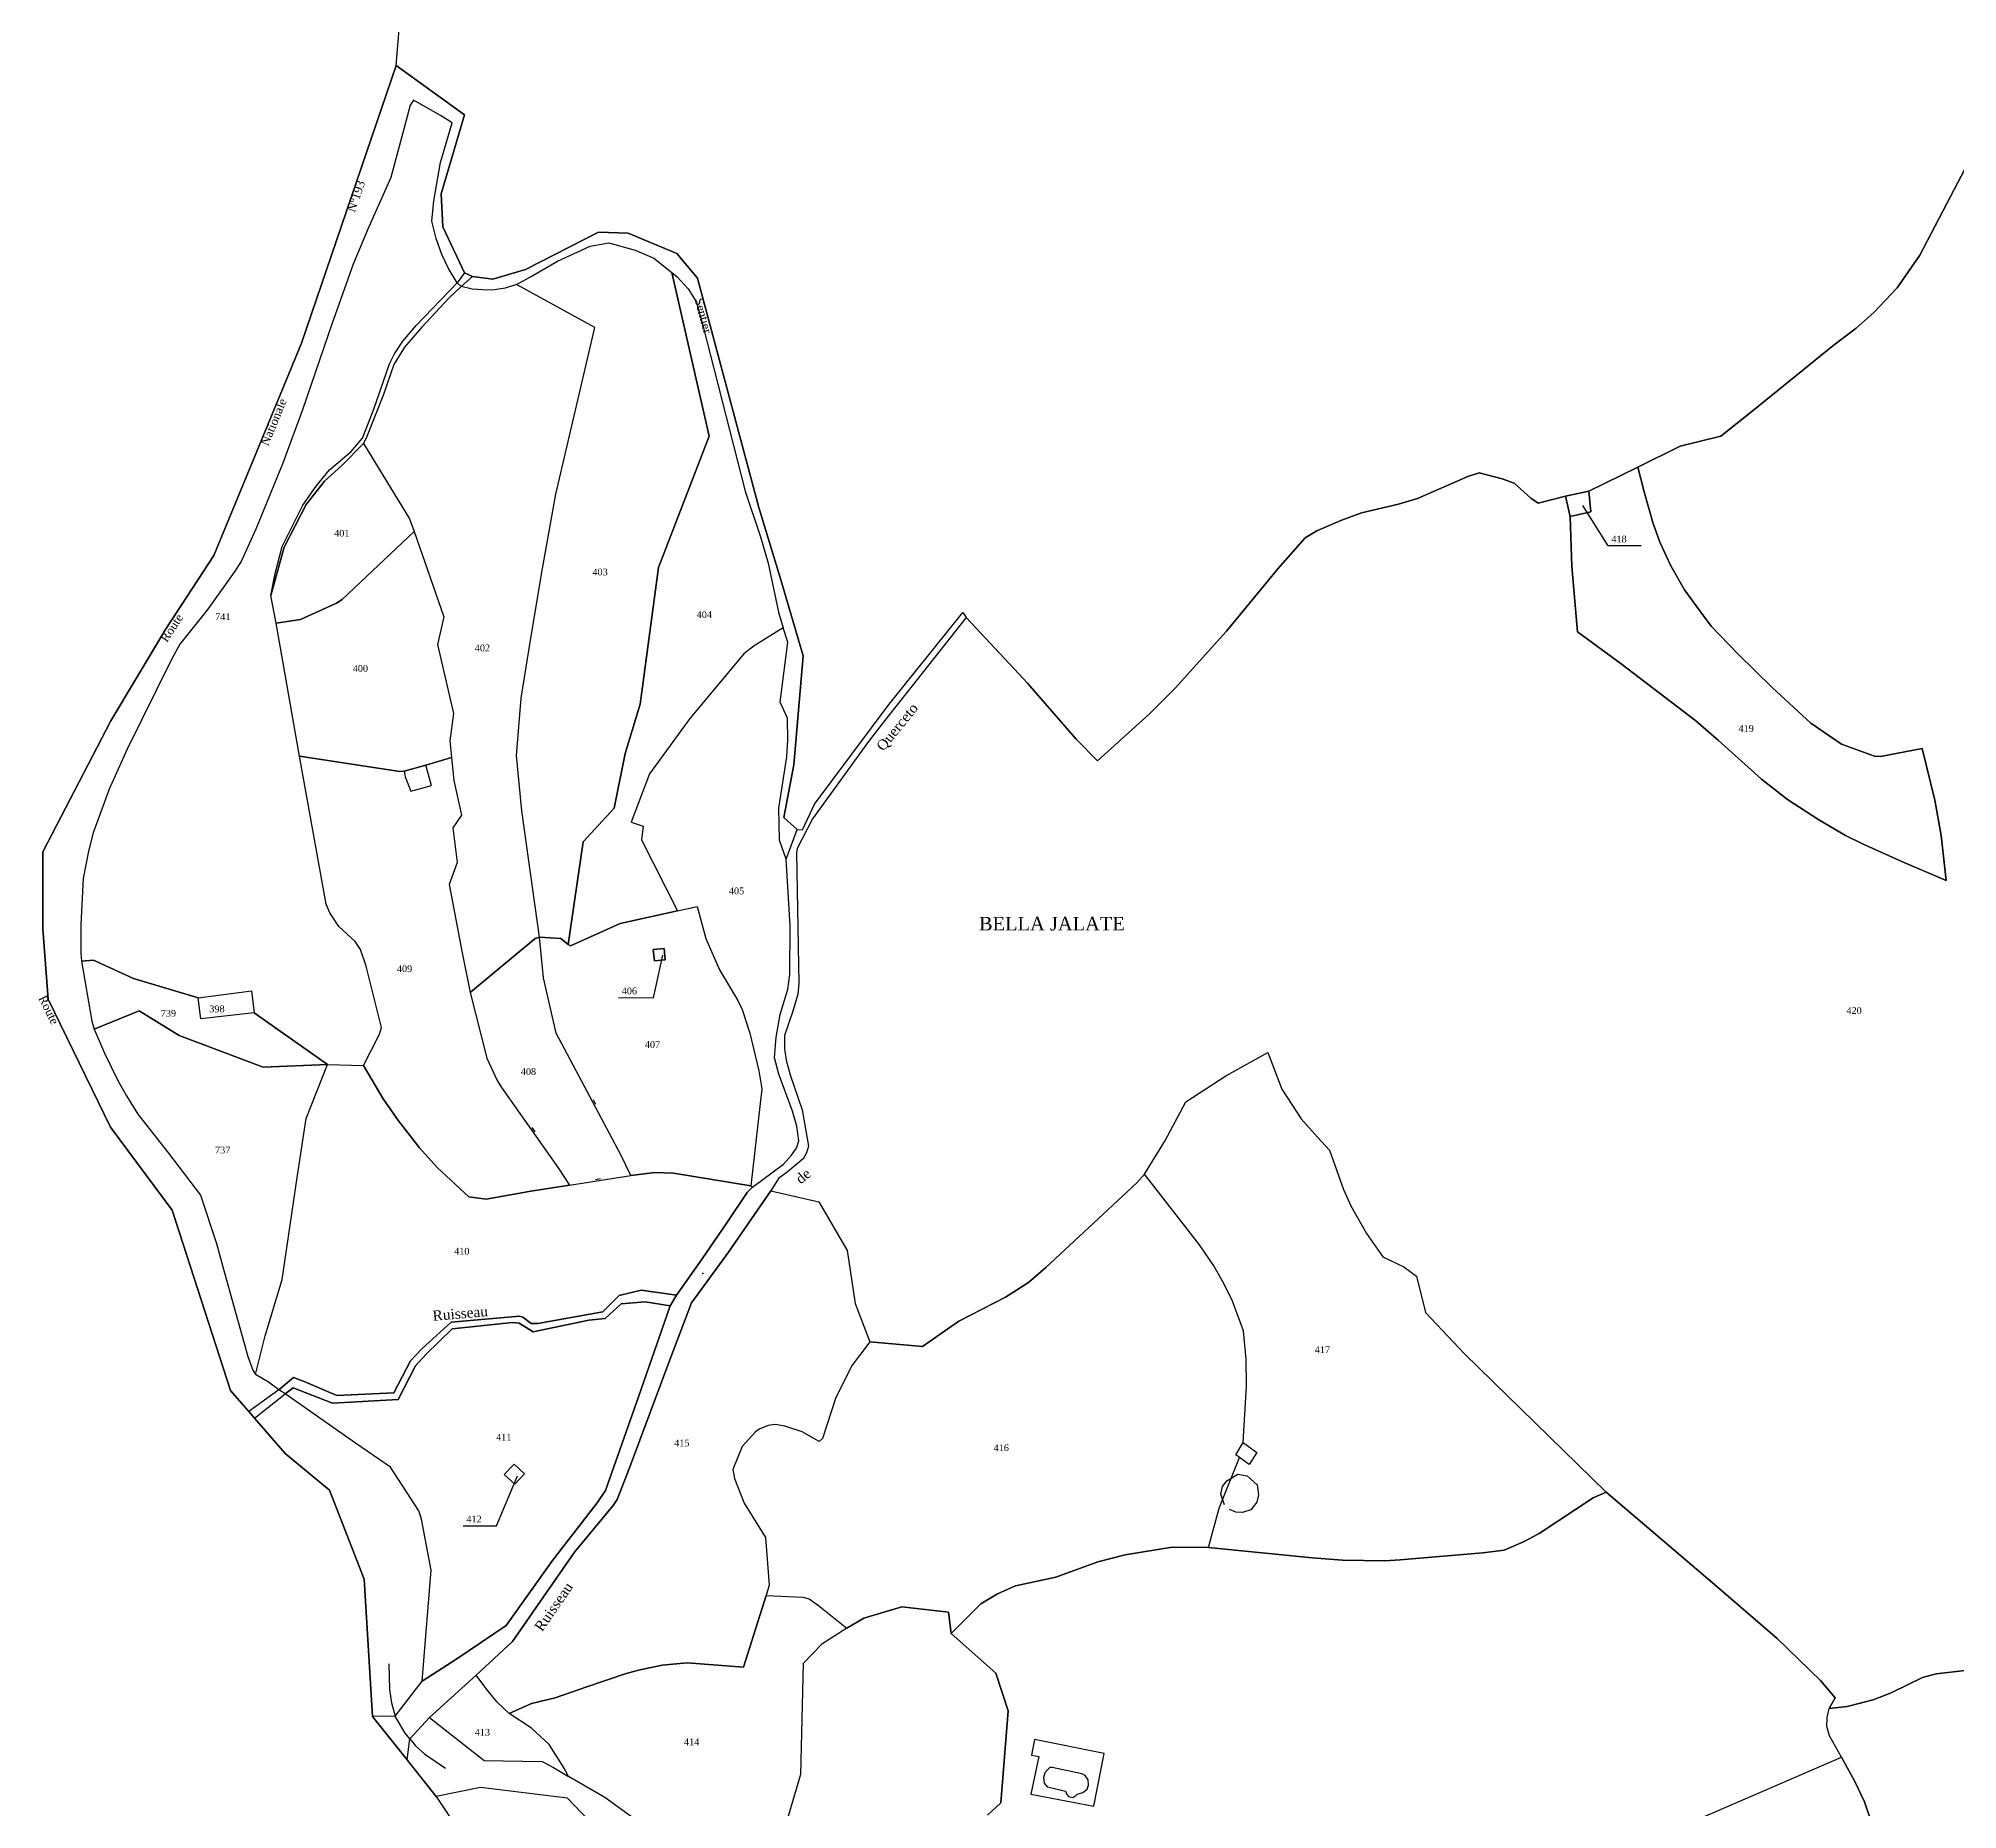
# Model space of a CAD drawing. Extents: x 1208104 to 1212743, y 6150498 to 6153217.
# Drawn here: x 1208692 to 1209259, y 6151117 to 6151641 of the extents above; entities that cross this region are included whole.
import ezdxf

# ---------------------------------------------------------------- set-up
doc = ezdxf.new("R2010")
doc.units = 0
doc.linetypes.add('CONTINU', pattern=[0])
doc.layers.get('0').update_dxf_attribs({"linetype": 'CONTINU'})
for name, color, linetype in [('1FLECHEFL', 7, 'CONTINU'), ('1LIEUDIT', 7, 'CONTINU'), ('1PARCELLE', 7, 'CONTINU'), ('1SECTION', 7, 'CONTINU'), ('1SUBDSECT', 7, 'CONTINU'), ('1TRONFLUV', 7, 'CONTINU'), ('1TROUPARCELLE', 7, 'CONTINU'), ('1ZONCOMM', 7, 'CONTINU'), ('3BATIDUR', 7, 'CONTINU'), ('3FISCLINE', 7, 'CONTINUOUS'), ('3FLECHEPAR', 7, 'CONTINU'), ('3LIEUDITTEX', 7, 'CONTINU'), ('3MURNONMI', 7, 'CONTINU'), ('3PARCELLETEX', 7, 'CONTINU'), ('3PISCINE', 7, 'CONTINUOUS'), ('3PONT', 7, 'CONTINU'), ('3SENTIER', 7, 'CONTINU'), ('3TOPOLINE', 7, 'CONTINU'), ('3TRONFLUVTEX', 7, 'CONTINU'), ('3ZONCOMMTEX', 7, 'CONTINU')]:
    doc.layers.add(name, color=color, linetype=linetype)
doc.styles.get("Standard").update_dxf_attribs({"font": 'Times New Roman'})

# ---------------------------------------------------------------- blocks, each defined once
blk = doc.blocks.new('FLECHRU1')
blk.add_point((0, 0))
blk = doc.blocks.new('MURNOMI')
blk.add_line((-0.75, 0.5), (0.75, 0.5))

msp = doc.modelspace()

# ---------------------------------------------------------------- linework, layer by layer
at = {"layer": '1LIEUDIT'}
for points in [[(1208868.64, 6151098.87), (1208848.03, 6151120.44), (1208822.38, 6151123.61), (1208809.24, 6151121), (1208800.65, 6151131.77), (1208790.43, 6151144.59), (1208787.97, 6151185.18), (1208777.67, 6151211.54), (1208764.58, 6151222.33), (1208755.56, 6151232.77), (1208753.84, 6151234.74), (1208748.45, 6151240.98), (1208731.17, 6151294.33), (1208712.99, 6151318.77), (1208694.52, 6151356.64), (1208692.98, 6151377.49), (1208692.93, 6151400.2), (1208713.01, 6151438.89), (1208729.22, 6151465.9), (1208743.54, 6151487.77), (1208769.43, 6151550.62), (1208797.43, 6151632.64), (1208817.62, 6151618.06), (1208810.71, 6151594.74), (1208811.16, 6151584.98), (1208817.64, 6151571.35), (1208819.98, 6151570.28), (1208825.98, 6151569.53), (1208835.63, 6151572.33), (1208857.27, 6151583.35), (1208865.97, 6151583.1), (1208880.37, 6151577.11), (1208886.54, 6151569.76), (1208904.67, 6151501.97), (1208911.11, 6151480.6), (1208917.7, 6151458.17), (1208915.02, 6151425.97), (1208912.01, 6151410.32), (1208915.97, 6151406.82), (1208917.56, 6151406.68), (1208921.09, 6151414.3), (1208943.14, 6151443.82), (1208964.96, 6151470.99), (1208965.92, 6151469.49), (1208980.07, 6151454.26), (1208984.03, 6151450.03), (1208998.44, 6151433.53), (1209004.75, 6151427.12), (1209020.16, 6151440.96), (1209027.67, 6151448.62), (1209042.86, 6151465.45), (1209058.05, 6151483.88), (1209066.13, 6151493.01), (1209069.6, 6151495.07), (1209076.72, 6151498.18), (1209082.75, 6151500.37), (1209093.7, 6151502.97), (1209099.31, 6151504.65), (1209114.28, 6151511.16), (1209117.57, 6151512.29), (1209124.34, 6151510.42), (1209127.91, 6151509.22), (1209132.86, 6151504.79), (1209134.98, 6151503.29), (1209143.07, 6151505.32), (1209150.04, 6151506.85), (1209164.45, 6151513.88), (1209177.03, 6151520.11), (1209189.07, 6151523.05), (1209198.67, 6151530.81), (1209222.19, 6151549.78), (1209229.08, 6151554.99), (1209234.26, 6151559.61), (1209241.12, 6151566.95), (1209247.85, 6151576.56), (1209255.8, 6151591.87), (1209266.48, 6151612.13)], [(1209267.24, 6151158.92), (1209252.72, 6151157.2), (1209248.7, 6151156.16), (1209239.39, 6151151.63), (1209234.08, 6151149.53), (1209226.34, 6151147.59), (1209221.08, 6151146.99), (1209222.8, 6151150.14), (1209218.47, 6151155.25), (1209205.7, 6151167.64), (1209188.54, 6151182.49), (1209171.77, 6151196.73), (1209155.12, 6151210.92), (1209151.27, 6151209.24), (1209135.31, 6151198.7), (1209130.66, 6151196.27), (1209124.99, 6151193.73), (1209118.71, 6151192.95), (1209094.23, 6151190.88), (1209089.68, 6151190.66), (1209077.15, 6151190.85), (1209068.26, 6151191.5), (1209037.54, 6151194.52), (1209026.84, 6151194.71), (1209012.88, 6151192.43), (1209004.87, 6151190.29), (1208992.45, 6151185.77), (1208980.53, 6151183.2), (1208975.22, 6151180.87), (1208970.26, 6151177.96), (1208961.48, 6151169.14), (1208961.48, 6151169.14), (1208960.69, 6151175.48), (1208946.9, 6151177.02), (1208935.65, 6151173.69), (1208930.63, 6151170.69), (1208923.29, 6151166.04), (1208917.69, 6151160.25), (1208916.99, 6151127.43), (1208911.17, 6151107.79)], [(1208972.26, 6151115.48), (1208976.13, 6151119.04), (1208978.36, 6151146.3), (1208974.68, 6151157.43), (1208961.48, 6151169.14), (1208970.26, 6151177.96), (1208975.22, 6151180.87), (1208980.53, 6151183.2), (1208992.45, 6151185.77), (1209004.87, 6151190.29), (1209012.88, 6151192.43), (1209026.84, 6151194.71), (1209037.54, 6151194.52), (1209068.26, 6151191.5), (1209077.15, 6151190.85), (1209089.68, 6151190.66), (1209094.23, 6151190.88), (1209118.71, 6151192.95), (1209124.99, 6151193.73), (1209130.66, 6151196.27), (1209135.31, 6151198.7), (1209151.27, 6151209.24), (1209155.12, 6151210.92), (1209171.77, 6151196.73), (1209188.54, 6151182.49), (1209205.7, 6151167.64), (1209218.47, 6151155.25), (1209222.8, 6151150.14), (1209221.08, 6151146.99), (1209226.34, 6151147.59), (1209234.08, 6151149.53), (1209239.39, 6151151.63), (1209248.7, 6151156.16), (1209252.72, 6151157.2), (1209267.24, 6151158.92)]]:
    msp.add_lwpolyline(points, dxfattribs=at)
at = {"layer": '1PARCELLE'}
for points in [[(1208777.07, 6151337.36), (1208787.71, 6151337.03), (1208792.49, 6151346.28), (1208793.07, 6151348.24), (1208788.55, 6151366.39), (1208786.83, 6151371.36), (1208785.27, 6151373.75), (1208780.46, 6151378.09), (1208777.75, 6151382.17), (1208776.68, 6151384.71), (1208768.83, 6151428.53), (1208761.9, 6151467.84), (1208760.39, 6151475.99), (1208761.6, 6151482.44), (1208763.66, 6151490.42), (1208769.82, 6151502.66), (1208773.78, 6151508.31), (1208777.71, 6151513.12), (1208784.07, 6151518.58), (1208787.47, 6151522.53), (1208790.8, 6151531.04), (1208795.41, 6151544.51), (1208796.87, 6151547.37), (1208799.41, 6151551.12), (1208803.28, 6151555.76), (1208815.4, 6151568.44), (1208812.84, 6151572.67), (1208810.94, 6151576.79), (1208809.19, 6151581.5), (1208807.95, 6151586.66), (1208808.52, 6151592.6), (1208810.53, 6151603.97), (1208813.95, 6151615.73), (1208810.53, 6151617.83), (1208802.5, 6151622.44), (1208801.5, 6151620.93), (1208799.77, 6151614.26), (1208795.84, 6151599.59), (1208789.06, 6151584.23), (1208784.67, 6151573.89), (1208778.4, 6151556.22), (1208769.74, 6151530.87), (1208763.89, 6151515.11), (1208755.95, 6151495.63), (1208751.54, 6151485.99), (1208749.55, 6151482.83), (1208741.69, 6151471.9), (1208733.48, 6151461.62), (1208731.03, 6151457.04), (1208717.87, 6151430.55), (1208712.52, 6151418.72), (1208707.81, 6151405.84), (1208706.4, 6151400.39), (1208704.82, 6151392.32), (1208704.18, 6151378.73), (1208704.15, 6151370.3), (1208704.41, 6151367.91), (1208707.92, 6151368.21), (1208714.98, 6151364.92), (1208719.77, 6151362.81), (1208738.87, 6151357.09), (1208754.67, 6151359.14), (1208755.41, 6151352.58), (1208777.07, 6151337.36)], [(1208839.77, 6151375.02), (1208834.55, 6151412.36), (1208832.94, 6151428.68), (1208834.33, 6151445.68), (1208837.21, 6151463.36), (1208840.7, 6151483.95), (1208844.65, 6151505.94), (1208856.17, 6151555.21), (1208833, 6151567.95), (1208837.11, 6151570.22), (1208845.15, 6151574.8), (1208854.73, 6151579.29), (1208860.25, 6151580.21), (1208868.11, 6151578.02), (1208873.63, 6151575.69), (1208878.94, 6151571.51), (1208889.94, 6151523.06), (1208875.01, 6151484.24), (1208869.54, 6151443.9), (1208865.15, 6151429.32), (1208861.89, 6151413.16), (1208852.71, 6151403.15), (1208848.29, 6151372.84), (1208846.12, 6151374.55), (1208839.77, 6151375.02)], [(1208911.85, 6151466.45), (1208903.25, 6151461.12), (1208900.21, 6151458.76), (1208884.23, 6151439.58), (1208872.32, 6151423.25), (1208866.84, 6151409), (1208870.45, 6151407.82), (1208869.91, 6151403.77), (1208880.56, 6151382.76), (1208863.62, 6151379.06), (1208848.97, 6151372.38), (1208848.29, 6151372.84), (1208852.71, 6151403.15), (1208861.89, 6151413.16), (1208865.15, 6151429.32), (1208869.54, 6151443.9), (1208875.01, 6151484.24), (1208889.94, 6151523.06), (1208878.94, 6151571.51), (1208880.48, 6151570.16), (1208883.75, 6151566.59), (1208886.18, 6151562.71), (1208888.02, 6151555.79), (1208900.6, 6151506.83), (1208905.16, 6151493.33), (1208907.36, 6151485.52), (1208910.41, 6151471.1), (1208911.85, 6151466.45)], [(1208787.78, 6151520.91), (1208801.37, 6151498.62), (1208802.68, 6151494.93), (1208811.47, 6151469.69), (1208809.61, 6151461.48), (1208814.34, 6151441.08), (1208813.26, 6151433.01), (1208813.76, 6151428.11), (1208814.48, 6151421.34), (1208816.76, 6151411.03), (1208814.12, 6151407.26), (1208815.42, 6151397.03), (1208813.03, 6151390.52), (1208816.87, 6151370.31), (1208819.3, 6151358.61), (1208838.47, 6151374.54), (1208839.77, 6151375.02), (1208834.55, 6151412.36), (1208832.94, 6151428.68), (1208834.33, 6151445.68), (1208837.21, 6151463.36), (1208840.7, 6151483.95), (1208844.65, 6151505.94), (1208856.17, 6151555.21), (1208833, 6151567.95), (1208829.63, 6151566.84), (1208826.52, 6151566.29), (1208824.49, 6151566.26), (1208819.85, 6151566.56), (1208816.66, 6151567.28), (1208813.12, 6151564.01), (1208804.97, 6151555.34), (1208799.82, 6151549.4), (1208796.74, 6151544.22), (1208793.62, 6151535.4), (1208788.76, 6151522.94), (1208787.78, 6151520.91)], [(1208787.78, 6151520.91), (1208801.37, 6151498.62), (1208802.68, 6151494.93), (1208781.44, 6151474.8), (1208779.78, 6151473.74), (1208769.17, 6151468.84), (1208761.9, 6151467.84), (1208760.39, 6151475.99), (1208764.31, 6151490.26), (1208770.8, 6151502.85), (1208776.18, 6151509.76), (1208781.34, 6151514.39), (1208787.78, 6151520.91)], [(1209164.45, 6151513.88), (1209150.04, 6151506.85), (1209150.64, 6151500.76), (1209144.52, 6151499.32), (1209144.98, 6151484.54), (1209146.7, 6151465.2), (1209159.57, 6151455.78), (1209181.69, 6151438.91), (1209188.35, 6151433.15), (1209201.09, 6151421.65), (1209208.72, 6151415.64), (1209218.05, 6151409.62), (1209225.89, 6151405.08), (1209230.9, 6151402.57), (1209242.76, 6151397.27), (1209255.65, 6151391.77), (1209254.14, 6151405.05), (1209252.34, 6151415.47), (1209248.57, 6151430.73), (1209236.22, 6151428.36), (1209234.47, 6151428.53), (1209224.66, 6151432.07), (1209215.6, 6151438.29), (1209204.25, 6151448.83), (1209194.01, 6151458.7), (1209186.21, 6151466.94), (1209183.88, 6151469.94), (1209178.32, 6151477.64), (1209174.29, 6151484.71), (1209170.97, 6151491.76), (1209168.9, 6151497.58), (1209166.34, 6151506.63), (1209164.45, 6151513.88)], [(1209150.04, 6151506.85), (1209143.07, 6151505.32), (1209144.52, 6151499.32), (1209150.64, 6151500.76), (1209150.04, 6151506.85)], [(1208802.68, 6151494.93), (1208811.47, 6151469.69), (1208809.61, 6151461.48), (1208814.34, 6151441.08), (1208813.26, 6151433.01), (1208813.76, 6151428.11), (1208806.16, 6151425.86), (1208799.73, 6151424.04), (1208798.45, 6151423.98), (1208768.83, 6151428.53), (1208761.9, 6151467.84), (1208769.17, 6151468.84), (1208779.78, 6151473.74), (1208781.44, 6151474.8), (1208802.68, 6151494.93)], [(1208902.21, 6151301.49), (1208902.79, 6151301.11), (1208911.87, 6151307.88), (1208914.33, 6151310.51), (1208915.74, 6151312.65), (1208916.46, 6151314.73), (1208915.87, 6151319.08), (1208914.56, 6151323.52), (1208910.52, 6151334.52), (1208909.24, 6151339.32), (1208909.73, 6151345.38), (1208910.9, 6151352.16), (1208913.15, 6151359.59), (1208913.81, 6151363.93), (1208913.84, 6151378.37), (1208912.69, 6151398.05), (1208910.73, 6151403.7), (1208910.51, 6151413.09), (1208912.89, 6151428.26), (1208913.19, 6151433.17), (1208913.07, 6151439.7), (1208910.9, 6151444.49), (1208913.22, 6151462.2), (1208911.85, 6151466.45), (1208903.25, 6151461.12), (1208900.21, 6151458.76), (1208884.23, 6151439.58), (1208872.32, 6151423.25), (1208866.84, 6151409), (1208870.45, 6151407.82), (1208869.91, 6151403.77), (1208880.56, 6151382.76), (1208886.4, 6151384.05), (1208889, 6151374.57), (1208892.99, 6151365.31), (1208898.4, 6151356.24), (1208899.7, 6151353.61), (1208902.01, 6151346.62), (1208904.61, 6151335.44), (1208905.56, 6151330.12), (1208902.21, 6151301.49)], [(1208848.66, 6151301.7), (1208837.25, 6151299.88), (1208824.01, 6151297.57), (1208818.91, 6151298.19), (1208809.54, 6151306.9), (1208804.27, 6151312.7), (1208798.07, 6151320.7), (1208793.6, 6151327.17), (1208787.71, 6151337.03), (1208792.49, 6151346.28), (1208793.07, 6151348.24), (1208788.55, 6151366.39), (1208786.83, 6151371.36), (1208785.27, 6151373.75), (1208780.46, 6151378.09), (1208777.75, 6151382.17), (1208776.68, 6151384.71), (1208768.83, 6151428.53), (1208798.45, 6151423.98), (1208799.73, 6151424.04), (1208806.16, 6151425.86), (1208813.76, 6151428.11), (1208814.48, 6151421.34), (1208816.76, 6151411.03), (1208814.12, 6151407.26), (1208815.42, 6151397.03), (1208813.03, 6151390.52), (1208816.87, 6151370.31), (1208819.3, 6151358.61), (1208824.22, 6151339.24), (1208827.19, 6151332.82), (1208828.55, 6151330.5), (1208845.26, 6151306.79), (1208848.66, 6151301.7)], [(1208879.35, 6151305.19), (1208873.85, 6151305.42), (1208866.78, 6151304.49), (1208863.81, 6151310.66), (1208844.68, 6151346.57), (1208841, 6151363), (1208839.77, 6151375.02), (1208846.12, 6151374.55), (1208848.29, 6151372.84), (1208848.97, 6151372.38), (1208863.62, 6151379.06), (1208880.56, 6151382.76), (1208886.4, 6151384.05), (1208889, 6151374.57), (1208892.99, 6151365.31), (1208898.4, 6151356.24), (1208899.7, 6151353.61), (1208902.01, 6151346.62), (1208904.61, 6151335.44), (1208905.56, 6151330.12), (1208902.21, 6151301.49), (1208879.35, 6151305.19)], [(1208848.66, 6151301.7), (1208866.78, 6151304.49), (1208863.81, 6151310.66), (1208844.68, 6151346.57), (1208841, 6151363), (1208839.77, 6151375.02), (1208838.47, 6151374.54), (1208819.3, 6151358.61), (1208824.22, 6151339.24), (1208827.19, 6151332.82), (1208828.55, 6151330.5), (1208845.26, 6151306.79), (1208848.66, 6151301.7)], [(1208873.38, 6151371.36), (1208873.76, 6151367.96), (1208876.92, 6151368.25), (1208876.6, 6151371.64), (1208873.38, 6151371.36)], [(1208777.07, 6151337.36), (1208755.41, 6151352.58), (1208739.63, 6151350.81), (1208738.87, 6151357.09), (1208719.77, 6151362.81), (1208714.98, 6151364.92), (1208707.92, 6151368.21), (1208704.41, 6151367.91), (1208707.44, 6151350.13), (1208708.13, 6151347.83), (1208721.46, 6151353.24), (1208733.29, 6151345.92), (1208758.13, 6151336.51), (1208777.07, 6151337.36)], [(1208755.41, 6151352.58), (1208739.63, 6151350.81), (1208738.87, 6151357.09), (1208754.67, 6151359.14), (1208755.41, 6151352.58)], [(1208755.77, 6151245.73), (1208758.65, 6151257.09), (1208763.75, 6151273.83), (1208768.05, 6151303.22), (1208770.83, 6151321.36), (1208777.07, 6151337.36), (1208758.13, 6151336.51), (1208733.29, 6151345.92), (1208721.46, 6151353.24), (1208708.13, 6151347.83), (1208711.13, 6151340.69), (1208715.07, 6151332.65), (1208717.68, 6151328.04), (1208721.06, 6151322.63), (1208730.06, 6151311.16), (1208739.56, 6151298.76), (1208744.24, 6151284.42), (1208746.68, 6151275.75), (1208753.54, 6151251.04), (1208754.99, 6151246.94), (1208755.77, 6151245.73)], [(1208848.66, 6151301.7), (1208866.78, 6151304.49), (1208873.85, 6151305.42), (1208879.35, 6151305.19), (1208902.21, 6151301.49), (1208902.79, 6151301.11), (1208901.2, 6151299.51), (1208894.95, 6151290.27), (1208887.89, 6151279.89), (1208880.26, 6151269.2), (1208869.79, 6151270.68), (1208863.34, 6151269.05), (1208858.51, 6151264.19), (1208839.31, 6151260.79), (1208837.29, 6151260.77), (1208834.81, 6151262.65), (1208833.91, 6151262.97), (1208813.69, 6151261.2), (1208805, 6151253.3), (1208801.69, 6151249.75), (1208796.73, 6151240.26), (1208779.87, 6151239.48), (1208770.23, 6151243.64), (1208767.04, 6151244.82), (1208762.73, 6151241.22), (1208759.65, 6151243.45), (1208755.77, 6151245.73), (1208758.65, 6151257.09), (1208763.75, 6151273.83), (1208768.05, 6151303.22), (1208770.83, 6151321.36), (1208777.07, 6151337.36), (1208787.71, 6151337.03), (1208793.6, 6151327.17), (1208798.07, 6151320.7), (1208804.27, 6151312.7), (1208809.54, 6151306.9), (1208818.91, 6151298.19), (1208824.01, 6151297.57), (1208837.25, 6151299.88), (1208848.66, 6151301.7)], [(1209037.54, 6151194.52), (1209040.72, 6151206.21), (1209046.74, 6151221.19), (1209045.65, 6151221.96), (1209047.8, 6151225.56), (1209048.77, 6151242.23), (1209048.72, 6151250.2), (1209047.94, 6151258.59), (1209044.62, 6151267.39), (1209042.13, 6151272.61), (1209039.17, 6151277.86), (1209034.94, 6151284), (1209018.66, 6151304.9), (1209024.67, 6151314.67), (1209030.84, 6151326.34), (1209042.72, 6151333.95), (1209055.07, 6151340.88), (1209059.2, 6151330.02), (1209064.99, 6151321.31), (1209069.8, 6151315.84), (1209073.34, 6151311.98), (1209077.47, 6151300.42), (1209079.65, 6151295.61), (1209084.25, 6151287.35), (1209089.07, 6151280.46), (1209095.31, 6151277.51), (1209099.04, 6151274.73), (1209101.7, 6151264.06), (1209113.21, 6151251.85), (1209142.44, 6151223.33), (1209155.12, 6151210.92), (1209151.27, 6151209.24), (1209135.31, 6151198.7), (1209130.66, 6151196.27), (1209124.99, 6151193.73), (1209118.71, 6151192.95), (1209094.23, 6151190.88), (1209089.68, 6151190.66), (1209077.15, 6151190.85), (1209068.26, 6151191.5), (1209037.54, 6151194.52)], [(1208937.46, 6151255.4), (1208932.23, 6151248.51), (1208927.35, 6151238.93), (1208923.44, 6151226.75), (1208922.51, 6151225.92), (1208917.4, 6151228.72), (1208912.32, 6151230.48), (1208909.42, 6151230.96), (1208907.34, 6151230.63), (1208904.7, 6151229.59), (1208903.59, 6151228.73), (1208899.68, 6151224.44), (1208896.93, 6151217.61), (1208897.43, 6151214.93), (1208900.29, 6151207.63), (1208906.58, 6151197.51), (1208907.72, 6151183.46), (1208906.79, 6151180.4), (1208917.68, 6151179.9), (1208919.5, 6151179.37), (1208922.3, 6151177.46), (1208930.63, 6151170.69), (1208935.65, 6151173.69), (1208946.9, 6151177.02), (1208960.69, 6151175.48), (1208961.48, 6151169.14), (1208970.26, 6151177.96), (1208975.22, 6151180.87), (1208980.53, 6151183.2), (1208992.45, 6151185.77), (1209004.87, 6151190.29), (1209012.88, 6151192.43), (1209026.84, 6151194.71), (1209037.54, 6151194.52), (1209040.72, 6151206.21), (1209046.74, 6151221.19), (1209045.65, 6151221.96), (1209047.8, 6151225.56), (1209048.77, 6151242.23), (1209048.72, 6151250.2), (1209047.94, 6151258.59), (1209044.62, 6151267.39), (1209042.13, 6151272.61), (1209039.17, 6151277.86), (1209034.94, 6151284), (1209018.66, 6151304.9), (1209016.42, 6151302.41), (1209000.67, 6151287.77), (1208989.45, 6151277.34), (1208984.37, 6151272.95), (1208977.55, 6151268.55), (1208963.79, 6151261.43), (1208952.98, 6151254.02), (1208937.46, 6151255.4)], [(1208830.82, 6151145.5), (1208827.3, 6151148.8), (1208824.23, 6151152.58), (1208821.04, 6151156.83), (1208831.83, 6151166.73), (1208850.15, 6151193.22), (1208861.55, 6151207.01), (1208862.7, 6151208.71), (1208866.35, 6151218.15), (1208878.91, 6151251.62), (1208884.75, 6151266.85), (1208895.64, 6151281.89), (1208908.13, 6151299.95), (1208922.36, 6151296.76), (1208930.78, 6151282.36), (1208933.09, 6151266.7), (1208937.46, 6151255.4), (1208932.23, 6151248.51), (1208927.35, 6151238.93), (1208923.44, 6151226.75), (1208922.51, 6151225.92), (1208917.4, 6151228.72), (1208912.32, 6151230.48), (1208909.42, 6151230.96), (1208907.34, 6151230.63), (1208904.7, 6151229.59), (1208903.59, 6151228.73), (1208899.68, 6151224.44), (1208896.93, 6151217.61), (1208897.43, 6151214.93), (1208900.29, 6151207.63), (1208906.58, 6151197.51), (1208907.72, 6151183.46), (1208906.79, 6151180.4), (1208900.12, 6151159.2), (1208883.39, 6151160.52), (1208876.05, 6151159.8), (1208869.09, 6151158.29), (1208865.14, 6151157.18), (1208853.46, 6151153.24), (1208844.46, 6151150.12), (1208837.39, 6151148.43), (1208830.82, 6151145.5)], [(1208807.77, 6151187.85), (1208804.9, 6151202.93), (1208804.08, 6151205.41), (1208795.69, 6151218.29), (1208785.43, 6151225.38), (1208764.6, 6151240.02), (1208766.95, 6151241.74), (1208778.61, 6151237.22), (1208797.96, 6151238.33), (1208803.09, 6151248.22), (1208806.26, 6151251.76), (1208813.99, 6151259.23), (1208831.84, 6151261.04), (1208833.77, 6151260.85), (1208837.93, 6151258.3), (1208854.34, 6151261.72), (1208859.17, 6151262.26), (1208863.96, 6151266.57), (1208871.05, 6151267.23), (1208878.37, 6151266.03), (1208869.07, 6151239.13), (1208859.34, 6151211.42), (1208856.8, 6151207.78), (1208843.6, 6151190.71), (1208829.93, 6151171.49), (1208815.32, 6151161.69), (1208805.09, 6151155.08), (1208807.77, 6151187.85)], [(1208835.33, 6151216.38), (1208832.48, 6151213.27), (1208829.38, 6151216.19), (1208832.27, 6151219.17), (1208835.33, 6151216.38)], [(1208848.36, 6151126.86), (1208847.11, 6151129.35), (1208842.63, 6151136.32), (1208837.45, 6151141.17), (1208830.82, 6151145.5), (1208827.3, 6151148.8), (1208824.23, 6151152.58), (1208821.04, 6151156.83), (1208807.23, 6151144.34), (1208823.42, 6151131.61), (1208840.57, 6151131.32), (1208843.88, 6151129.58), (1208848.36, 6151126.86)]]:
    msp.add_lwpolyline(points, close=True, dxfattribs=at)
for points in [[(1209266.48, 6151612.13), (1209255.8, 6151591.87), (1209247.85, 6151576.56), (1209241.12, 6151566.95), (1209234.26, 6151559.61), (1209234.26, 6151559.61), (1209229.08, 6151554.99), (1209222.19, 6151549.78), (1209198.67, 6151530.81), (1209189.07, 6151523.05), (1209177.03, 6151520.11), (1209164.45, 6151513.88), (1209166.34, 6151506.63), (1209168.9, 6151497.58), (1209170.97, 6151491.76), (1209174.29, 6151484.71), (1209178.32, 6151477.64), (1209183.88, 6151469.94), (1209186.21, 6151466.94), (1209194.01, 6151458.7), (1209204.25, 6151448.83), (1209215.6, 6151438.29), (1209224.66, 6151432.07), (1209234.47, 6151428.53), (1209236.22, 6151428.36), (1209248.57, 6151430.73), (1209252.34, 6151415.47), (1209254.14, 6151405.05), (1209255.65, 6151391.77), (1209242.76, 6151397.27), (1209230.9, 6151402.57), (1209225.89, 6151405.08), (1209218.05, 6151409.62), (1209208.72, 6151415.64), (1209201.09, 6151421.65), (1209188.35, 6151433.15), (1209181.69, 6151438.91), (1209159.57, 6151455.78), (1209146.7, 6151465.2), (1209144.98, 6151484.54), (1209144.52, 6151499.32), (1209143.07, 6151505.32), (1209134.98, 6151503.29), (1209132.86, 6151504.79), (1209127.91, 6151509.22), (1209124.34, 6151510.42), (1209117.57, 6151512.29), (1209114.28, 6151511.16), (1209099.31, 6151504.65), (1209093.7, 6151502.97), (1209082.75, 6151500.37), (1209076.72, 6151498.18), (1209069.6, 6151495.07), (1209066.13, 6151493.01), (1209058.05, 6151483.88), (1209042.86, 6151465.45), (1209027.67, 6151448.62), (1209020.16, 6151440.96), (1209004.75, 6151427.12), (1208998.44, 6151433.53), (1208984.03, 6151450.03), (1208980.07, 6151454.26), (1208965.92, 6151469.49), (1208941.73, 6151438.96), (1208937, 6151432.87), (1208920.46, 6151409.94), (1208915.93, 6151401.17), (1208915.76, 6151399.81), (1208916.46, 6151361.31), (1208916.13, 6151358.17), (1208914.71, 6151353.1), (1208912.2, 6151345.91), (1208912.24, 6151342.01), (1208912.71, 6151338.6), (1208913.92, 6151334.29), (1208917.44, 6151323.93), (1208919.26, 6151313.22), (1208918.71, 6151311.27), (1208917.71, 6151309.42), (1208913.04, 6151305.52), (1208910.47, 6151303.6), (1208908.13, 6151299.95), (1208922.36, 6151296.76), (1208930.78, 6151282.36), (1208933.09, 6151266.7), (1208937.46, 6151255.4), (1208952.98, 6151254.02), (1208963.79, 6151261.43), (1208977.55, 6151268.55), (1208984.37, 6151272.95), (1208989.45, 6151277.34), (1209000.67, 6151287.77), (1209016.42, 6151302.41), (1209018.66, 6151304.9), (1209024.67, 6151314.67), (1209030.84, 6151326.34), (1209042.72, 6151333.95), (1209055.07, 6151340.88), (1209059.2, 6151330.02), (1209064.99, 6151321.31), (1209069.8, 6151315.84), (1209073.34, 6151311.98), (1209077.47, 6151300.42), (1209079.65, 6151295.61), (1209084.25, 6151287.35), (1209089.07, 6151280.46), (1209095.31, 6151277.51), (1209099.04, 6151274.73), (1209101.7, 6151264.06), (1209113.21, 6151251.85), (1209142.44, 6151223.33), (1209155.12, 6151210.92), (1209171.77, 6151196.73), (1209188.54, 6151182.49), (1209205.7, 6151167.64), (1209218.47, 6151155.25), (1209222.8, 6151150.14), (1209221.08, 6151146.99), (1209226.34, 6151147.59), (1209234.08, 6151149.53), (1209239.39, 6151151.63), (1209248.7, 6151156.16), (1209252.72, 6151157.2), (1209267.24, 6151158.92)], [(1209125.13, 6151089.55), (1209224.72, 6151132.54), (1209224.72, 6151132.54), (1209221.14, 6151138.9), (1209220.41, 6151141.64), (1209220.44, 6151144.32), (1209221.08, 6151146.99), (1209222.8, 6151150.14), (1209218.47, 6151155.25), (1209205.7, 6151167.64), (1209188.54, 6151182.49), (1209171.77, 6151196.73), (1209155.12, 6151210.92), (1209151.27, 6151209.24), (1209135.31, 6151198.7), (1209130.66, 6151196.27), (1209124.99, 6151193.73), (1209118.71, 6151192.95), (1209094.23, 6151190.88), (1209089.68, 6151190.66), (1209077.15, 6151190.85), (1209068.26, 6151191.5), (1209037.54, 6151194.52), (1209026.84, 6151194.71), (1209012.88, 6151192.43), (1209004.87, 6151190.29), (1208992.45, 6151185.77), (1208980.53, 6151183.2), (1208975.22, 6151180.87), (1208970.26, 6151177.96), (1208961.48, 6151169.14), (1208974.68, 6151157.43), (1208978.36, 6151146.3), (1208976.13, 6151119.04), (1208972.26, 6151115.48)], [(1208872, 6151111.32), (1208859.13, 6151120.63), (1208848.36, 6151126.86), (1208848.36, 6151126.86), (1208847.11, 6151129.35), (1208842.63, 6151136.32), (1208837.45, 6151141.17), (1208830.82, 6151145.5), (1208837.39, 6151148.43), (1208844.46, 6151150.12), (1208853.46, 6151153.24), (1208865.14, 6151157.18), (1208869.09, 6151158.29), (1208876.05, 6151159.8), (1208883.39, 6151160.52), (1208900.12, 6151159.2), (1208906.79, 6151180.4), (1208917.68, 6151179.9), (1208919.5, 6151179.37), (1208922.3, 6151177.46), (1208930.63, 6151170.69), (1208923.29, 6151166.04), (1208917.69, 6151160.25), (1208916.99, 6151127.43), (1208911.17, 6151107.79)], [(1209235.39, 6151108.03), (1209231.46, 6151119.43), (1209228.6, 6151125.35), (1209224.72, 6151132.54), (1209221.14, 6151138.9), (1209220.41, 6151141.64), (1209220.44, 6151144.32), (1209221.08, 6151146.99), (1209226.34, 6151147.59), (1209234.08, 6151149.53), (1209239.39, 6151151.63), (1209248.7, 6151156.16), (1209252.72, 6151157.2), (1209267.24, 6151158.92)], [(1209125.13, 6151089.55), (1209224.72, 6151132.54), (1209228.6, 6151125.35), (1209231.46, 6151119.43), (1209235.39, 6151108.03)]]:
    msp.add_lwpolyline(points, dxfattribs=at)
at = {"layer": '1SECTION'}
for points in [[(1208868.64, 6151098.87), (1208848.03, 6151120.44), (1208822.38, 6151123.61), (1208809.24, 6151121), (1208800.65, 6151131.77), (1208790.43, 6151144.59), (1208787.97, 6151185.18), (1208777.67, 6151211.54), (1208764.58, 6151222.33), (1208755.56, 6151232.77), (1208753.84, 6151234.74), (1208748.45, 6151240.98), (1208731.17, 6151294.33), (1208712.99, 6151318.77), (1208694.52, 6151356.64), (1208692.98, 6151377.49), (1208692.93, 6151400.2), (1208713.01, 6151438.89), (1208729.22, 6151465.9), (1208743.54, 6151487.77), (1208769.43, 6151550.62), (1208797.43, 6151632.64), (1208800.12, 6151665.95)], [(1208972.26, 6151115.48), (1208976.13, 6151119.04), (1208978.36, 6151146.3), (1208974.68, 6151157.43), (1208961.48, 6151169.14), (1208960.69, 6151175.48), (1208946.9, 6151177.02), (1208935.65, 6151173.69), (1208930.63, 6151170.69), (1208923.29, 6151166.04), (1208917.69, 6151160.25), (1208916.99, 6151127.43), (1208911.17, 6151107.79)]]:
    msp.add_lwpolyline(points, dxfattribs=at)
at = {"layer": '1SUBDSECT'}
for points in [[(1208868.64, 6151098.87), (1208848.03, 6151120.44), (1208822.38, 6151123.61), (1208809.24, 6151121), (1208800.65, 6151131.77), (1208790.43, 6151144.59), (1208787.97, 6151185.18), (1208777.67, 6151211.54), (1208764.58, 6151222.33), (1208755.56, 6151232.77), (1208753.84, 6151234.74), (1208748.45, 6151240.98), (1208731.17, 6151294.33), (1208712.99, 6151318.77), (1208694.52, 6151356.64), (1208692.98, 6151377.49), (1208692.93, 6151400.2), (1208713.01, 6151438.89), (1208729.22, 6151465.9), (1208743.54, 6151487.77), (1208769.43, 6151550.62), (1208797.43, 6151632.64), (1208817.62, 6151618.06), (1208810.71, 6151594.74), (1208811.16, 6151584.98), (1208817.64, 6151571.35), (1208819.98, 6151570.28), (1208825.98, 6151569.53), (1208835.63, 6151572.33), (1208857.27, 6151583.35), (1208865.97, 6151583.1), (1208880.37, 6151577.11), (1208886.54, 6151569.76), (1208904.67, 6151501.97), (1208911.11, 6151480.6), (1208917.7, 6151458.17), (1208915.02, 6151425.97), (1208912.01, 6151410.32), (1208915.97, 6151406.82), (1208917.56, 6151406.68), (1208921.09, 6151414.3), (1208943.14, 6151443.82), (1208964.96, 6151470.99), (1208965.92, 6151469.49), (1208980.07, 6151454.26), (1208984.03, 6151450.03), (1208998.44, 6151433.53), (1209004.75, 6151427.12), (1209020.16, 6151440.96), (1209027.67, 6151448.62), (1209042.86, 6151465.45), (1209058.05, 6151483.88), (1209066.13, 6151493.01), (1209069.6, 6151495.07), (1209076.72, 6151498.18), (1209082.75, 6151500.37), (1209093.7, 6151502.97), (1209099.31, 6151504.65), (1209114.28, 6151511.16), (1209117.57, 6151512.29), (1209124.34, 6151510.42), (1209127.91, 6151509.22), (1209132.86, 6151504.79), (1209134.98, 6151503.29), (1209143.07, 6151505.32), (1209150.04, 6151506.85), (1209164.45, 6151513.88), (1209177.03, 6151520.11), (1209189.07, 6151523.05), (1209198.67, 6151530.81), (1209222.19, 6151549.78), (1209229.08, 6151554.99), (1209234.26, 6151559.61), (1209241.12, 6151566.95), (1209247.85, 6151576.56), (1209255.8, 6151591.87), (1209266.48, 6151612.13)], [(1208972.26, 6151115.48), (1208976.13, 6151119.04), (1208978.36, 6151146.3), (1208974.68, 6151157.43), (1208961.48, 6151169.14), (1208960.69, 6151175.48), (1208946.9, 6151177.02), (1208935.65, 6151173.69), (1208930.63, 6151170.69), (1208923.29, 6151166.04), (1208917.69, 6151160.25), (1208916.99, 6151127.43), (1208911.17, 6151107.79)]]:
    msp.add_lwpolyline(points, dxfattribs=at)
at = {"layer": '1TRONFLUV'}
for points in [[(1208787.78, 6151520.91), (1208781.34, 6151514.39), (1208776.18, 6151509.76), (1208770.8, 6151502.85), (1208764.31, 6151490.26), (1208760.39, 6151475.99), (1208761.6, 6151482.44), (1208763.66, 6151490.42), (1208769.82, 6151502.66), (1208773.78, 6151508.31), (1208777.71, 6151513.12), (1208784.07, 6151518.58), (1208787.47, 6151522.53), (1208790.8, 6151531.04), (1208795.41, 6151544.51), (1208796.87, 6151547.37), (1208799.41, 6151551.12), (1208803.28, 6151555.76), (1208815.4, 6151568.44), (1208816.66, 6151567.28), (1208813.12, 6151564.01), (1208804.97, 6151555.34), (1208799.82, 6151549.4), (1208796.74, 6151544.22), (1208793.62, 6151535.4), (1208788.76, 6151522.94), (1208787.78, 6151520.91)], [(1208878.37, 6151266.03), (1208880.26, 6151269.2), (1208887.89, 6151279.89), (1208894.95, 6151290.27), (1208901.2, 6151299.51), (1208902.79, 6151301.11), (1208911.87, 6151307.88), (1208914.33, 6151310.51), (1208915.74, 6151312.65), (1208916.46, 6151314.73), (1208915.87, 6151319.08), (1208914.56, 6151323.52), (1208910.52, 6151334.52), (1208909.24, 6151339.32), (1208909.73, 6151345.38), (1208910.9, 6151352.16), (1208913.15, 6151359.59), (1208913.81, 6151363.93), (1208913.84, 6151378.37), (1208912.69, 6151398.05), (1208915.97, 6151406.82), (1208917.56, 6151406.68), (1208921.09, 6151414.3), (1208943.14, 6151443.82), (1208964.96, 6151470.99), (1208965.92, 6151469.49), (1208941.73, 6151438.96), (1208937, 6151432.87), (1208920.46, 6151409.94), (1208915.93, 6151401.17), (1208915.76, 6151399.81), (1208916.46, 6151361.31), (1208916.13, 6151358.17), (1208914.71, 6151353.1), (1208912.2, 6151345.91), (1208912.24, 6151342.01), (1208912.71, 6151338.6), (1208913.92, 6151334.29), (1208917.44, 6151323.93), (1208919.26, 6151313.22), (1208918.71, 6151311.27), (1208917.71, 6151309.42), (1208913.04, 6151305.52), (1208910.47, 6151303.6), (1208908.13, 6151299.95), (1208895.64, 6151281.89), (1208884.75, 6151266.85), (1208878.91, 6151251.62), (1208866.35, 6151218.15), (1208862.7, 6151208.71), (1208861.55, 6151207.01), (1208850.15, 6151193.22), (1208831.83, 6151166.73), (1208821.04, 6151156.83), (1208807.23, 6151144.34), (1208801.41, 6151138.03), (1208800.08, 6151139.68), (1208797.08, 6151144.66), (1208805.09, 6151155.08), (1208815.32, 6151161.69), (1208829.93, 6151171.49), (1208843.6, 6151190.71), (1208856.8, 6151207.78), (1208859.34, 6151211.42), (1208869.07, 6151239.13), (1208878.37, 6151266.03)], [(1208880.26, 6151269.2), (1208878.37, 6151266.03), (1208871.05, 6151267.23), (1208863.96, 6151266.57), (1208859.17, 6151262.26), (1208854.34, 6151261.72), (1208837.93, 6151258.3), (1208833.77, 6151260.85), (1208831.84, 6151261.04), (1208813.99, 6151259.23), (1208806.26, 6151251.76), (1208803.09, 6151248.22), (1208797.96, 6151238.33), (1208778.61, 6151237.22), (1208766.95, 6151241.74), (1208764.6, 6151240.02), (1208762.73, 6151241.22), (1208767.04, 6151244.82), (1208770.23, 6151243.64), (1208779.87, 6151239.48), (1208796.73, 6151240.26), (1208801.69, 6151249.75), (1208805, 6151253.3), (1208813.69, 6151261.2), (1208833.91, 6151262.97), (1208834.81, 6151262.65), (1208837.29, 6151260.77), (1208839.31, 6151260.79), (1208858.51, 6151264.19), (1208863.34, 6151269.05), (1208869.79, 6151270.68), (1208880.26, 6151269.2)]]:
    msp.add_lwpolyline(points, close=True, dxfattribs=at)
at = {"layer": '1TROUPARCELLE'}
for points in [[(1208873.38, 6151371.36), (1208876.6, 6151371.64), (1208876.92, 6151368.25), (1208873.76, 6151367.96), (1208873.38, 6151371.36)], [(1208829.38, 6151216.19), (1208832.27, 6151219.17), (1208835.33, 6151216.38), (1208832.48, 6151213.27), (1208829.38, 6151216.19)]]:
    msp.add_lwpolyline(points, close=True, dxfattribs=at)
at = {"layer": '1ZONCOMM'}
for points in [[(1208797.43, 6151632.64), (1208769.43, 6151550.62), (1208743.54, 6151487.77), (1208729.22, 6151465.9), (1208713.01, 6151438.89)], [(1208797.43, 6151632.64), (1208769.43, 6151550.62), (1208743.54, 6151487.77), (1208729.22, 6151465.9), (1208713.01, 6151438.89)], [(1208915.97, 6151406.82), (1208912.01, 6151410.32), (1208915.02, 6151425.97), (1208917.7, 6151458.17), (1208911.11, 6151480.6), (1208904.67, 6151501.97), (1208886.54, 6151569.76), (1208880.37, 6151577.11), (1208865.97, 6151583.1), (1208857.27, 6151583.35), (1208835.63, 6151572.33), (1208825.98, 6151569.53), (1208819.98, 6151570.28), (1208817.64, 6151571.35), (1208811.16, 6151584.98), (1208810.71, 6151594.74), (1208817.62, 6151618.06), (1208797.43, 6151632.64)], [(1208915.97, 6151406.82), (1208912.01, 6151410.32), (1208915.02, 6151425.97), (1208917.7, 6151458.17), (1208911.11, 6151480.6), (1208904.67, 6151501.97), (1208886.54, 6151569.76), (1208880.37, 6151577.11), (1208865.97, 6151583.1), (1208857.27, 6151583.35), (1208835.63, 6151572.33), (1208825.98, 6151569.53), (1208819.98, 6151570.28), (1208817.64, 6151571.35), (1208811.16, 6151584.98), (1208810.71, 6151594.74), (1208817.62, 6151618.06), (1208797.43, 6151632.64)], [(1208713.01, 6151438.89), (1208692.93, 6151400.2), (1208692.98, 6151377.49), (1208694.52, 6151356.64), (1208712.99, 6151318.77), (1208731.17, 6151294.33), (1208748.45, 6151240.98), (1208764.58, 6151222.33), (1208777.67, 6151211.54), (1208787.97, 6151185.18), (1208790.43, 6151144.59), (1208809.24, 6151121), (1208816.07, 6151110.72)], [(1208713.01, 6151438.89), (1208692.93, 6151400.2), (1208692.98, 6151377.49), (1208694.52, 6151356.64), (1208712.99, 6151318.77), (1208731.17, 6151294.33), (1208748.45, 6151240.98), (1208764.58, 6151222.33), (1208777.67, 6151211.54), (1208787.97, 6151185.18), (1208790.43, 6151144.59), (1208809.24, 6151121), (1208816.07, 6151110.72)]]:
    msp.add_lwpolyline(points, dxfattribs=at)
at = {"layer": '3BATIDUR'}
for points in [[(1209144.52, 6151499.32), (1209150.64, 6151500.76), (1209150.04, 6151506.85), (1209143.07, 6151505.32), (1209144.52, 6151499.32)], [(1208873.76, 6151367.96), (1208873.38, 6151371.36), (1208876.6, 6151371.64), (1208876.92, 6151368.25), (1208873.76, 6151367.96)], [(1208739.63, 6151350.81), (1208738.87, 6151357.09), (1208754.67, 6151359.14), (1208755.41, 6151352.58), (1208739.63, 6151350.81)], [(1208832.48, 6151213.27), (1208829.38, 6151216.19), (1208832.27, 6151219.17), (1208835.33, 6151216.38), (1208832.48, 6151213.27)]]:
    msp.add_lwpolyline(points, close=True, dxfattribs=at)
at = {"layer": '3FISCLINE'}
for points in [[(1208799.73, 6151424.04), (1208800.02, 6151422.4), (1208801.73, 6151418.11), (1208807.83, 6151419.8), (1208806.16, 6151425.86)], [(1209047.8, 6151225.56), (1209051.88, 6151222.68), (1209049.58, 6151219.15), (1209046.74, 6151221.19)], [(1209042.27, 6151207.14), (1209041.26, 6151210.35), (1209041.66, 6151212.63), (1209043, 6151214.31), (1209046.24, 6151216.2), (1209049, 6151215.71), (1209051.99, 6151213.12), (1209052.34, 6151210.1), (1209051.87, 6151207.96), (1209050.11, 6151205.74), (1209047.57, 6151204.96), (1209045.66, 6151205.02), (1209043.82, 6151205.75)]]:
    msp.add_lwpolyline(points, dxfattribs=at)
at = {"layer": '3FLECHEPAR'}
for points in [[(1209165.52, 6151490.66), (1209155.74, 6151490.68), (1209148.19, 6151502.57)], [(1208863.17, 6151357.1), (1208873.52, 6151357.08), (1208876.24, 6151369.67)], [(1208817.24, 6151200.96), (1208827.03, 6151200.94), (1208833.23, 6151215.77)]]:
    msp.add_lwpolyline(points, dxfattribs=at)
at = {"layer": '3PISCINE'}
msp.add_lwpolyline([(1208990.14, 6151129.08), (1208989.13, 6151127.99), (1208988.78, 6151126.6), (1208988.99, 6151124.95), (1208989.86, 6151123.84), (1208991.67, 6151123.38), (1208995.27, 6151122.58), (1208995.69, 6151121.56), (1208996.21, 6151120.94), (1208997.45, 6151120.69), (1208998.32, 6151121.21), (1208998.77, 6151121.68), (1209000.37, 6151122.1), (1209001.65, 6151123.08), (1209002.05, 6151124.32), (1209001.94, 6151125.91), (1209001.11, 6151127.14), (1209000.08, 6151127.7), (1208991.37, 6151129.5), (1208990.66, 6151129.49), (1208990.14, 6151129.08)], close=True, dxfattribs=at)
at = {"layer": '3PONT'}
for points in [[(1208815.4, 6151568.44), (1208816.66, 6151567.28), (1208819.98, 6151570.28), (1208817.64, 6151571.35), (1208815.4, 6151568.44)], [(1208764.6, 6151240.02), (1208762.73, 6151241.22), (1208753.84, 6151234.74), (1208755.56, 6151232.77), (1208764.6, 6151240.02)], [(1208801.41, 6151138.03), (1208800.08, 6151139.68), (1208797.08, 6151144.66), (1208790.43, 6151144.59), (1208800.65, 6151131.77), (1208801.41, 6151138.03)]]:
    msp.add_lwpolyline(points, close=True, dxfattribs=at)
at = {"layer": '3SENTIER'}
for points in [[(1208795.21, 6151160.16), (1208795.4, 6151152.57), (1208796, 6151148.66), (1208797.08, 6151144.66)], [(1208801.41, 6151138.03), (1208803.08, 6151135.97), (1208805.91, 6151133.52), (1208811.99, 6151129.37)]]:
    msp.add_lwpolyline(points, dxfattribs=at)
at = {"layer": '3TOPOLINE'}
msp.add_lwpolyline([(1208986.12, 6151137.81), (1208985.27, 6151133.18), (1208987.45, 6151132.79), (1208985.07, 6151121.68), (1209003.65, 6151118.06), (1209006.76, 6151133.72), (1208986.12, 6151137.81)], dxfattribs=at)

# ---------------------------------------------------------------- block references
at = {"layer": '1FLECHEFL', "rotation": 54.7}
msp.add_blockref('FLECHRU1', (1208888.03, 6151275.59), dxfattribs=at)
at = {"layer": '3MURNONMI'}
for p, rotation in [((1208855.59, 6151326.09), 298.1), ((1208837.52, 6151317.77), 305.2), ((1208857.14, 6151303.01), 8.9)]:
    msp.add_blockref('MURNOMI', p, dxfattribs=dict(at, rotation=rotation))

# ---------------------------------------------------------------- texts
at = {"layer": '3LIEUDITTEX'}
msp.add_text('BELLA JALATE', height=4, dxfattribs=at).set_placement((1208969.7, 6151376.98))
at = {"layer": '3PARCELLETEX'}
for s, p in [('401', (1208779.07, 6151493.38)), ('418', (1209156.66, 6151491.68)), ('403', (1208855.41, 6151481.94)), ('741', (1208743.9, 6151468.72)), ('404', (1208886.24, 6151469.34)), ('402', (1208820.63, 6151459.49)), ('400', (1208784.56, 6151453.42)), ('419', (1209194.25, 6151435.66)), ('405', (1208895.77, 6151387.67)), ('409', (1208797.62, 6151364.65)), ('406', (1208864.09, 6151358.1)), ('739', (1208727.79, 6151351.48)), ('398', (1208742.16, 6151352.78)), ('420', (1209226.17, 6151352.29)), ('407', (1208870.91, 6151342.24)), ('408', (1208834.25, 6151334.27)), ('737', (1208743.85, 6151311.07)), ('410', (1208814.54, 6151281.14)), ('417', (1209068.98, 6151252.05)), ('411', (1208826.95, 6151226.16)), ('415', (1208879.59, 6151224.48)), ('416', (1208974.02, 6151223.06)), ('412', (1208818.16, 6151201.96)), ('413', (1208820.63, 6151138.95)), ('414', (1208882.48, 6151136.12))]:
    msp.add_text(s, height=2, dxfattribs=at).set_placement(p)
at = {"layer": '3TRONFLUVTEX'}
for s, rotation, p in [('Querceto', 50.8, (1208941.42, 6151429.74)), ('de', 39.7, (1208917.02, 6151301.84)), ('Ruisseau', 5, (1208808.32, 6151261.55)), ('Ruisseau', 55.3, (1208840.55, 6151169.48))]:
    msp.add_text(s, height=3, rotation=rotation, dxfattribs=at).set_placement(p)
at = {"layer": '3ZONCOMMTEX'}
for s, rotation, p in [('Nº193', 71.1, (1208785.19, 6151589.06)), ('Nº193', 71.1, (1208785.19, 6151589.06)), ('Sentier', 285.2, (1208885.61, 6151563.51)), ('Sentier', 285.2, (1208885.61, 6151563.51)), ('Nationale', 67.7, (1208759.53, 6151519.99)), ('Nationale', 67.7, (1208759.53, 6151519.99)), ('Route', 56.9, (1208729.62, 6151461.95)), ('Route', 56.9, (1208729.62, 6151461.95)), ('Route', 296.3, (1208691.57, 6151356.98)), ('Route', 296.3, (1208691.57, 6151356.98))]:
    msp.add_text(s, height=2.5, rotation=rotation, dxfattribs=at).set_placement(p)

doc.saveas('drawing.dxf')
